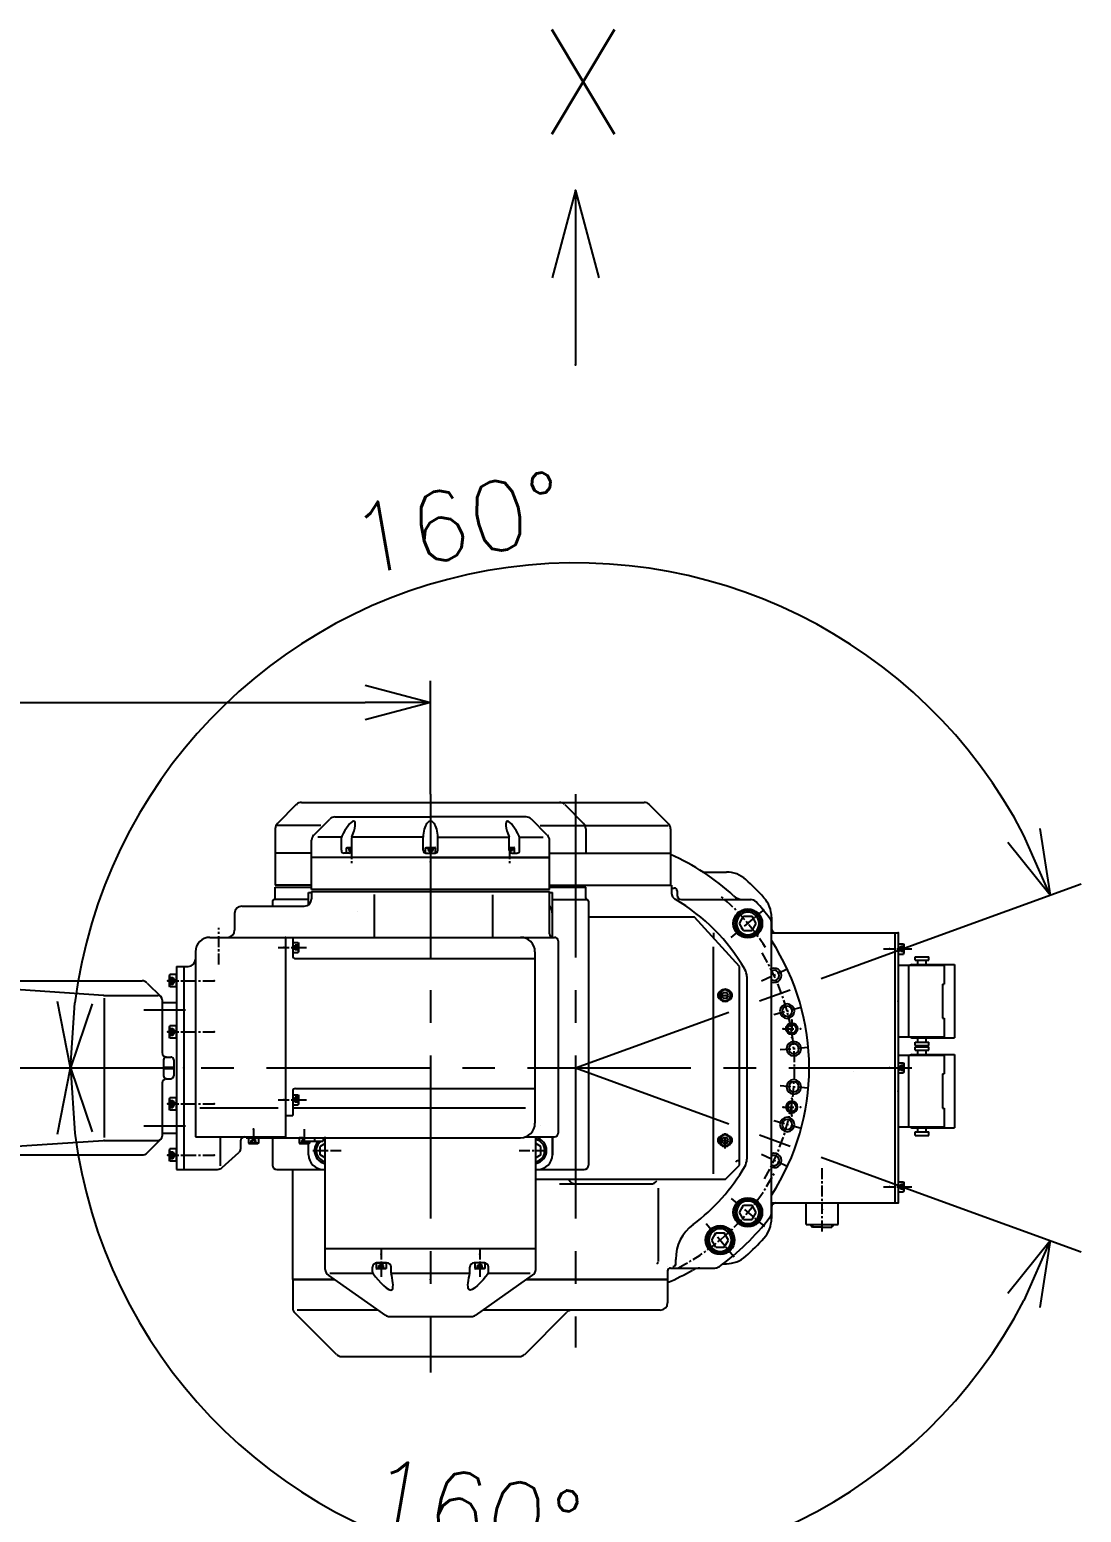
# Model space of a CAD drawing. Header units: millimetres. Extents: x -251 to 242, y -192 to 121.
# Drawn here: x -118.8 to -70.5, y 52.9 to 121.1 of the extents above; entities that cross this region are included whole.
import ezdxf

# ---------------------------------------------------------------- set-up
doc = ezdxf.new("R2010")
doc.units = ezdxf.units.MM
doc.linetypes.add('CENTER', pattern=[12, 7.5, -1.5, 1.5, -1.5])
doc.linetypes.add('DASHED', pattern=[4.5, 3, -1.5])
doc.styles.get("Standard").update_dxf_attribs({"font": 'txt', "bigfont": 'EXTFONT'})
doc.dimstyles.new('ISO-25', dxfattribs={"dimtxt": 2.5, "dimasz": 2.5, "dimexe": 1.25, "dimexo": 0.625, "dimtad": 1, "dimtxsty": 'Standard', "dimcen": 2.5, "dimadec": 0, "dimazin": 0, "dimtfac": 1, "dimtmove": 0, "dimatfit": 3, "dimfxl": 1, "dimarcsym": 0})

# ---------------------------------------------------------------- blocks, each defined once
blk = doc.blocks.new('DTL0003')
at = {"color": 0, "linetype": 'Continuous'}
for q in [(-4, 1.072), (-8, 0), (-4, -1.072)]:
    blk.add_line((0, 0), q, dxfattribs=at)
at = {"color": 0}
for p in [(-8, 0), (0, 0)]:
    blk.add_point(p, dxfattribs=at)
blk = doc.blocks.new('DTL0014')
at = {"color": 0, "linetype": 'Continuous'}
for p, q in [((-3.5, 3.7), (-3, 4)), ((-3.5, 0), (-3.5, 3.7)), ((-3.5, 3.7), (3.5, 3.7)), ((-3.5, 0), (3.5, 0)), ((-3, 4), (3, 4)), ((3.5, 3.7), (3, 4)), ((3.5, 0), (3.5, 3.7))]:
    blk.add_line(p, q, dxfattribs=at)
at = {"color": 0, "linetype": 'DASHED'}
for p, q in [((-1.7, 4), (-1.7, 1.8)), ((-1.7, 1.8), (1.7, 1.8)), ((-1.7, 1.8), (0, 0.8)), ((-0.9, 4), (-0.9, 1.8)), ((1.7, 1.8), (0, 0.8)), ((0.9, 4), (0.9, 1.8)), ((1.7, 4), (1.7, 1.8))]:
    blk.add_line(p, q, dxfattribs=at)
at = {"color": 0}
for p in [(0, 0), (0, -6)]:
    blk.add_point(p, dxfattribs=at)
blk = doc.blocks.new('DTL0030')
at = {"color": 0, "linetype": 'Continuous'}
for p, q in [((-5, 0), (22, 0)), ((-5, 0), (-5, -0.8)), ((-5, -0.8), (33.9, -0.8)), ((31.5, -0.8), (31.5, -4.5)), ((34, -0.8), (31.5, -0.8)), ((38.5, -4.5), (31.5, -4.5)), ((31.5, -4.5), (32, -4.8)), ((38, -4.8), (32, -4.8)), ((38.5, -4.5), (38, -4.8)), ((38.5, -3), (38.5, -4.5))]:
    blk.add_line(p, q, dxfattribs=at)
at = {"color": 0, "linetype": 'CENTER'}
for p, q in [((0, 5.2), (0, -6.8)), ((35, 5.2), (35, -6.8))]:
    blk.add_line(p, q, dxfattribs=at)
at = {"color": 0, "linetype": 'DASHED'}
for p, q in [((33.3, -2.6), (34.4, -2)), ((33.3, -4.8), (33.3, -2.6)), ((34.4, -2.6), (33.3, -2.6)), ((34.1, -4.8), (34.1, -2.6)), ((35.9, -4.8), (35.9, -3)), ((36.7, -4.8), (36.7, -3))]:
    blk.add_line(p, q, dxfattribs=at)
at = {"color": 0}
blk.add_point((0, 0), dxfattribs=at)
at = {"color": 0, "rotation": -179.9999908930276}
blk.add_blockref('DTL0014', (0, -0.8), dxfattribs=at)
blk = doc.blocks.new('DTL0031')
at = {"color": 0, "linetype": 'Continuous'}
for p, q in [((-82, 0), (82, 0)), ((-82, 0), (-82, -22)), ((82, 0), (82, -22)), ((0, -22), (-82, -22)), ((-82, -22), (82, -22)), ((0, -22), (82, -22))]:
    blk.add_line(p, q, dxfattribs=at)
at = {"color": 0}
for p in [(0, 0), (0, -22)]:
    blk.add_point(p, dxfattribs=at)
blk = doc.blocks.new('DTL0033')
at = {"color": 0, "linetype": 'Continuous'}
for p, q in [((-4.3, 4.7), (-3.7, 5)), ((-4.3, 0), (-4.3, 4.7)), ((-4.3, 4.7), (4.2, 4.7)), ((-4.3, 0), (4.2, 0)), ((-3.7, 5), (3.7, 5)), ((4.2, 4.7), (3.7, 5)), ((4.2, 0), (4.2, 4.7))]:
    blk.add_line(p, q, dxfattribs=at)
at = {"color": 0, "linetype": 'DASHED'}
for p, q in [((-2.3, 5), (-2.3, 2.5)), ((-2.3, 2.5), (2.3, 2.5)), ((-2.3, 2.5), (0, 1.2)), ((-1.2, 5), (-1.2, 2.5)), ((2.3, 2.5), (0, 1.2)), ((1.2, 5), (1.2, 2.5)), ((2.3, 5), (2.3, 2.5))]:
    blk.add_line(p, q, dxfattribs=at)
at = {"color": 0, "linetype": 'CENTER'}
blk.add_line((0, 6), (0, -26), dxfattribs=at)
at = {"color": 0}
for p in [(0, 6), (0, 0), (0, -26)]:
    blk.add_point(p, dxfattribs=at)
blk = doc.blocks.new('DTL0032')
at = {"color": 0, "linetype": 'Continuous'}
for p, q in [((-5, 70), (-5, -70)), ((-5, 70), (0, 70)), ((0, 70), (0, -70)), ((-5, -70), (0, -70))]:
    blk.add_line(p, q, dxfattribs=at)
at = {"color": 0}
blk.add_point((0, 0), dxfattribs=at)
at = {"color": 0, "rotation": 90.00000000000001}
for p in [(-5, 60.1), (-5, 24.9), (-5, -24.9), (-5, -60.1)]:
    blk.add_blockref('DTL0033', p, dxfattribs=at)
blk = doc.blocks.new('DTL0035')
at = {"color": 0, "linetype": 'Continuous'}
for p, q in [((0, 0), (162, 0)), ((0, 0), (0, -138.2)), ((5, 0), (5, -12.7)), ((172, -10), (172, -128.2)), ((7, -14.7), (172, -14.7)), ((5, -106.2), (5, -122.8)), ((7, -104.2), (172, -104.2)), ((5, -117.5), (165.5, -117.5)), ((0, -122.8), (5, -122.8)), ((0, -138.2), (162, -138.2))]:
    blk.add_line(p, q, dxfattribs=at)
at = {"color": 0, "linetype": 'CENTER'}
for p, q in [((-5, -7), (15, -7)), ((-5, -112), (15, -112))]:
    blk.add_line(p, q, dxfattribs=at)
at = {"color": 0, "linetype": 'Continuous'}
for centre, radius, start, end in [((162, -10), 10, 0, 90), ((7, -12.7), 2, 180, 270), ((7, -106.2), 2, 90, 180), ((162, -128.2), 10, 270, 360)]:
    blk.add_arc(centre, radius, start, end, dxfattribs=at)
at = {"color": 0}
for p in [(0, 0), (5, -7), (5, -112), (0, -138.2)]:
    blk.add_point(p, dxfattribs=at)
at = {"color": 0, "rotation": -89.9999908930261}
for p in [(5, -7), (5, -112)]:
    blk.add_blockref('DTL0014', p, dxfattribs=at)
blk = doc.blocks.new('DTL0034')
at = {"color": 0, "linetype": 'Continuous'}
for p, q in [((-82, 121.5), (82, 121.5)), ((-82, 121.5), (-82, 116.5)), ((-38.7, 90), (-38.7, 119.6)), ((42.7, 119.3), (42.7, 90)), ((82, 92.5), (82, 121.5)), ((-135, 106.5), (-135, 95)), ((-130, 111.5), (-87, 111.5)), ((-152, 90), (-97, 90)), ((-100, 90), (-100, -47.5)), ((42.7, 90), (84.5, 90)), ((84.5, 90), (85.5, 90)), ((88, 87.5), (88, -45)), ((-162, 80), (-162, -47.5)), ((-170, 70), (-167, 70)), ((-170, 70), (-170, -70)), ((-159, -27.5), (-105, -27.5)), ((76, -40), (76, -40)), ((-162, -47.5), (-100, -47.5)), ((-145, -47.5), (-145, -67.6)), ((-131, -50.5), (-131, -56.1)), ((-87.6, -49.5), (-87.6, -50.5)), ((-87.6, -50.5), (-74, -50.5)), ((-80, -49.5), (-80, -50.5)), ((-74, -49.5), (-74, -50.5)), ((65.7, -47.5), (85.5, -47.5)), ((-143.6, -68.7), (-132, -58.3)), ((-170, -70), (-146.9, -70))]:
    blk.add_line(p, q, dxfattribs=at)
at = {"color": 0, "linetype": 'CENTER'}
blk.add_line((-146, 71.3), (-146, 96.5), dxfattribs=at)
at = {"color": 0, "linetype": 'Continuous'}
for centre, radius, start, end in [((-87, 116.5), 5, 270, 360), ((-130, 106.5), 5, 90, 180), ((-140, 95), 5, 270, 360), ((84.5, 92.5), 2.5, 180, 270), ((-152, 80), 10, 90, 180), ((85.5, 87.5), 2.5, 0, 90), ((-167, 75), 5, 270, 360), ((-128, -50.5), 3, 90, 180), ((-89.6, -49.5), 2, 0, 39.1649), ((-78, -49.5), 2, 140.4112, 180), ((-72, -49.5), 2, 140.1246, 180), ((85.5, -45), 2.5, 270, 360), ((-134, -56.1), 3, 311.9872, 360), ((-146.9, -65), 5, 270, 311.9872)]:
    blk.add_arc(centre, radius, start, end, dxfattribs=at)
at = {"color": 0}
blk.add_blockref('DTL0035', (-100, 90), dxfattribs=at)
blk = doc.blocks.new('DTL0029')
at = {"color": 0, "linetype": 'Continuous'}
for p, q in [((-107, 117), (-107, 124.5)), ((-107, 124.5), (-82, 124.5)), ((82, 124.5), (107, 124.5)), ((107, 117), (107, 124.5)), ((-109, 115), (-109, 111.5)), ((-108, 116), (-108, 116)), ((-84, 116), (-108, 116)), ((-84, 121), (-82, 121)), ((-84, 112.5), (-84, 121)), ((82, 121), (84, 121)), ((84, 90.1), (84, 121)), ((84, 116), (108, 116)), ((108, 116), (108, 116)), ((109, 115), (109, -67)), ((-50.2, 108), (-50.2, 108)), ((-109, -48.3), (-109, -67)), ((-84, -60), (-84, -50.5)), ((-72.5, -131.5), (-72.5, -47.5)), ((72.5, -131.5), (72.5, -47.5)), ((84, -47.5), (84, -60)), ((84, -60), (84, -47.5)), ((-72.5, -52.1), (-76, -54.1)), ((-76, -59.9), (-76, -54.1)), ((-72.5, -61.9), (-76, -59.9)), ((76, -54.1), (72.5, -52.1)), ((76, -59.9), (72.5, -61.9)), ((76, -59.9), (76, -54.1)), ((-106, -70), (-72.5, -70)), ((-104, -70), (-74, -70)), ((-74, -70), (-72.5, -70)), ((72.5, -70), (74, -70)), ((72.5, -70), (106, -70)), ((-72.5, -124.5), (72.5, -124.5)), ((-72.5, -138.9), (-72.5, -131.5)), ((72.5, -138.9), (72.5, -131.5)), ((-30.9, -170.6), (-70.4, -143)), ((-69.3, -141.5), (-39.9, -141.5)), ((-40, -140.5), (-40, -137.5)), ((-37, -134.5), (-30.1, -134.5)), ((-27.1, -141.2), (-27.1, -137.5)), ((-27.1, -141.5), (27.1, -141.5)), ((27.1, -141.2), (27.1, -137.5)), ((37, -134.5), (30.1, -134.5)), ((30.9, -170.6), (70.4, -143)), ((39.9, -141.5), (68.7, -141.5)), ((40, -140.5), (40, -137.5)), ((-28.1, -171.5), (28.1, -171.5))]:
    blk.add_line(p, q, dxfattribs=at)
at = {"color": 0, "linetype": 'CENTER'}
for p, q in [((-81, -57), (-61, -57)), ((61, -57), (81, -57)), ((-34, -124.5), (-34, -144.5)), ((34, -124.5), (34, -144.5))]:
    blk.add_line(p, q, dxfattribs=at)
at = {"color": 0, "linetype": 'Continuous'}
for centre, radius, start, end in [((-108, 115), 1, 90, 180), ((-108, 117), 1, 270, 360), ((108, 117), 1, 180, 270), ((108, 115), 1, 0, 90), ((74, 106), 10, 0, 34.3534), ((-71, -57), 9, 134.0109, 260.4059), ((-71, -57), 7.79, 124.0203, 258.8946), ((71, -57), 9, 279.5941, 440.4059), ((71, -57), 7.79, 281.1054, 438.8946), ((85.5, -45), 2.5, 270, 360), ((-74, -60), 10, 180, 270), ((74, -60), 10, 270, 360), ((74, -60), 10, 270, 360), ((-106, -67), 3, 180, 270), ((106, -67), 3, 270, 360), ((-67.5, -138.9), 5, 180, 235), ((-37, -137.5), 3, 90, 180), ((-37, -140.5), 3, 180, 218.5868), ((-30.1, -137.5), 3, 0, 90), ((-24.1, -141.2), 3, 180, 192.7677), ((30.1, -137.5), 3, 90, 180), ((24.1, -141.2), 3, 347.2322, 360), ((37, -137.5), 3, 0, 90), ((37, -140.5), 3, 321.4132, 360), ((67.5, -138.9), 5, 305, 360), ((-28.1, -166.5), 5, 235, 270), ((28.1, -166.5), 5, 270, 305)]:
    blk.add_arc(centre, radius, start, end, dxfattribs=at)
for points, knots in [([(-39.4, -142.3), (-35.9, -146.7), (-23.5, -160.4), (-26.2, -145.4), (-27.1, -141.8)], [0, 0, 0, 0, 16.617049, 27.611771, 27.611771, 27.611771, 27.611771]), ([(39.4, -142.3), (35.9, -146.7), (23.5, -160.4), (26.2, -145.4), (27.1, -141.8)], [0, 0, 0, 0, 16.617049, 27.611768, 27.611768, 27.611768, 27.611768])]:
    blk.add_open_spline(points, degree=3, knots=knots, dxfattribs=at)
at = {"color": 0}
blk.add_point((0, 0), dxfattribs=at)
for name, p, rotation in [('DTL0031', (0, 123), -180), ('DTL0014', (-34, -134.5), -179.999990893026), ('DTL0014', (34, -134.5), -179.999990893026)]:
    blk.add_blockref(name, p, dxfattribs=dict(at, rotation=rotation))
for name, p in [('DTL0034', (0, 0)), ('DTL0032', (-170, 0)), ('DTL0030', (-122, -47.5))]:
    blk.add_blockref(name, p, dxfattribs=at)
blk = doc.blocks.new('DTL0036')
at = {"color": 0, "linetype": 'Continuous'}
for p, q in [((-5.8, 0), (-2.9, 5)), ((-2.9, 5), (2.9, 5)), ((5.8, 0), (2.9, 5)), ((-2.9, -5), (-5.8, 0)), ((-2.9, -5), (2.9, -5)), ((2.9, -5), (5.8, 0))]:
    blk.add_line(p, q, dxfattribs=at)
for radius in [9, 7.79]:
    blk.add_arc((0, 0), radius, 0, 359.9997, dxfattribs=at)
at = {"color": 0}
blk.add_point((0, 0), dxfattribs=at)
blk = doc.blocks.new('DTL0037')
at = {"color": 0, "linetype": 'CENTER'}
blk.add_line((-160.4, 14), (-140.5, 12.3), dxfattribs=at)
at = {"color": 0, "linetype": 'Continuous'}
for radius in [5, 3.5]:
    blk.add_circle((-150.4, 13.2), radius, dxfattribs=at)
at = {"color": 0}
blk.add_point((0, 0), dxfattribs=at)
blk = doc.blocks.new('DTL0038')
at = {"color": 0, "linetype": 'CENTER'}
for p, q in [((-6, 0), (6, 0)), ((0, 6), (0, -6))]:
    blk.add_line(p, q, dxfattribs=at)
at = {"color": 0, "linetype": 'Continuous'}
for radius in [4, 3]:
    blk.add_circle((0, 0), radius, dxfattribs=at)
at = {"color": 0}
for p in [(-6, 0), (0, 6), (0, 0), (6, 0), (0, -6)]:
    blk.add_point(p, dxfattribs=at)
blk = doc.blocks.new('DTL0040')
at = {"color": 0, "linetype": 'Continuous'}
for p, q in [((24.7, 0), (-24.7, 0)), ((-24.7, 0), (-24.7, -31.8)), ((24.7, 0), (24.7, -31.8)), ((-24.7, -8.2), (-25.3, -9.4)), ((-25.3, -9.4), (-25.3, -38.8)), ((24.7, -7.1), (-24.7, -7.1)), ((25.3, -9.4), (24.7, -8.2)), ((25.3, -9.4), (25.3, -38.8)), ((-30.6, -11.8), (-30.6, -21.2)), ((-30.6, -11.8), (-28.2, -11.8)), ((-28.2, -11.8), (-28.2, -21.2)), ((-28.2, -13.5), (-25.3, -13.5)), ((-28.2, -19.4), (-25.3, -19.4)), ((25.3, -13.5), (28.2, -13.5)), ((25.3, -19.4), (28.2, -19.4)), ((28.2, -11.8), (28.2, -21.2)), ((28.2, -11.8), (30.6, -11.8)), ((30.6, -11.8), (30.6, -21.2)), ((-30.6, -21.2), (-28.2, -21.2)), ((-11.8, -30.6), (-11.8, -31.8)), ((11.8, -30.6), (-11.8, -30.6)), ((11.8, -30.6), (11.8, -31.8)), ((28.2, -21.2), (30.6, -21.2)), ((-11.8, -31.8), (-25.3, -31.8)), ((25.3, -38.8), (-25.3, -38.8)), ((25.3, -31.8), (11.8, -31.8))]:
    blk.add_line(p, q, dxfattribs=at)
at = {"color": 0}
blk.add_point((0, 0), dxfattribs=at)
blk = doc.blocks.new('DTL0039')
at = {"color": 0, "linetype": 'Continuous'}
for p, q in [((0, 93), (2.3, 93)), ((0, 93), (0, -93)), ((2.3, 93), (2.3, -93)), ((0, -93), (2.3, -93))]:
    blk.add_line(p, q, dxfattribs=at)
at = {"color": 0, "linetype": 'CENTER'}
for p, q in [((-7.7, 82), (12.3, 82)), ((-7.7, 0), (12.3, 0)), ((-7.7, -82), (12.3, -82))]:
    blk.add_line(p, q, dxfattribs=at)
at = {"color": 0}
for p in [(2.3, 93), (-3.7, 82), (2.3, 82), (2.3, 46), (-3.7, 0), (0, 0), (2.3, 0), (2.3, -16), (-3.7, -82), (2.3, -82), (2.3, -93)]:
    blk.add_point(p, dxfattribs=at)
for name, p, rotation in [('DTL0014', (2.3, 82), -89.99999089302763), ('DTL0040', (2.3, 46), 90.00000000000006), ('DTL0040', (2.3, -16), 90.00000000000006), ('DTL0014', (2.3, 0), -89.99999089302763), ('DTL0014', (2.3, -82), -89.99999089302763)]:
    blk.add_blockref(name, p, dxfattribs=dict(at, rotation=rotation))
blk = doc.blocks.new('DTL0025')
at = {"color": 0, "linetype": 'Continuous'}
for p, q in [((-15, 11), (0, 11)), ((-15, 11), (-15, -11)), ((0, 11), (0, -11)), ((-15, -11), (0, -11))]:
    blk.add_line(p, q, dxfattribs=at)
at = {"color": 0, "linetype": 'CENTER'}
blk.add_line((-19.7, 0), (24.3, 0), dxfattribs=at)
at = {"color": 0}
for p in [(-15, 0), (0, 0)]:
    blk.add_point(p, dxfattribs=at)
blk = doc.blocks.new('DTL0041')
at = {"color": 0, "linetype": 'Continuous'}
for p, q in [((-66.1, 0), (-95, 0)), ((163.4, 0), (66.1, 0)), ((-95, 0), (-95, -19.3)), ((163.4, 0), (163.4, -16)), ((-94.8, -20), (-95, -20)), ((-64.9, -51.5), (-93.5, -22.9)), ((-36.1, -21), (-92, -21)), ((158.4, -21), (36.1, -21)), ((64.9, -51.5), (93.9, -22.5)), ((-61.3, -53), (61.3, -53))]:
    blk.add_line(p, q, dxfattribs=at)
for centre, start, end in [((-90, -19.3), 180, 225), ((158.4, -16), 270, 360), ((97.5, -26), 90, 135), ((-61.3, -48), 225, 270), ((61.3, -48), 270, 315)]:
    blk.add_arc(centre, 5, start, end, dxfattribs=at)
at = {"color": 0}
blk.add_point((0, 0), dxfattribs=at)
blk = doc.blocks.new('DTL0042')
at = {"color": 0, "linetype": 'Continuous'}
for p, q in [((-80.5, 15.5), (-69.5, 26.5)), ((-65.9, 28), (0, 28)), ((65.9, 28), (0, 28)), ((80.5, 15.5), (69.5, 26.5)), ((-82, 0), (-82, 11.9)), ((-61.4, 14), (-77.6, 14)), ((-61.4, 5), (-61.4, 13.6)), ((-5, 14), (-54.3, 14)), ((-54.3, 5), (-54.3, 13.6)), ((-5, 5), (-5, 14)), ((5, 5), (5, 14)), ((5, 14), (54.3, 14)), ((54.3, 5), (54.3, 13.6)), ((61.4, 14), (77.6, 14)), ((61.4, 5), (61.4, 13.6)), ((82, 0), (82, 11.9)), ((82, 0), (-82, 0)), ((-56.3, 3), (-59.4, 3)), ((-57.9, 6.7), (-57.4, 7)), ((-57.9, 3), (-57.9, 6.7)), ((-57.9, 6.7), (-54.3, 6.7)), ((-57.4, 7), (-54.3, 7)), ((-3, 3), (3, 3)), ((54.3, 7), (57.4, 7)), ((54.3, 6.7), (57.9, 6.7)), ((56.3, 3), (59.4, 3)), ((57.9, 6.7), (57.4, 7)), ((57.9, 3), (57.9, 6.7))]:
    blk.add_line(p, q, dxfattribs=at)
at = {"color": 0, "linetype": 'DASHED'}
for p, q in [((-56.2, 7), (-56.2, 4.8)), ((-56.2, 4.8), (-54.3, 4.8)), ((-56.2, 4.8), (-54.7, 3.9)), ((-55.3, 7), (-55.3, 4.8)), ((54.3, 4.8), (56.2, 4.8)), ((56.2, 4.8), (54.7, 3.9)), ((55.3, 7), (55.3, 4.8)), ((56.2, 7), (56.2, 4.8))]:
    blk.add_line(p, q, dxfattribs=at)
at = {"color": 0, "linetype": 'CENTER'}
for p, q in [((-54.4, 6.5), (-54.4, -3.9)), ((54.4, 6.5), (54.4, -3.9))]:
    blk.add_line(p, q, dxfattribs=at)
at = {"color": 0, "linetype": 'Continuous'}
for centre, radius, start, end in [((-65.9, 23), 5, 90, 135), ((65.9, 23), 5, 45, 90), ((-77, 11.9), 5, 135, 180), ((-59.4, 13.6), 2, 155.4654, 180), ((-52.3, 13.6), 2, 156.5514, 180), ((52.3, 13.6), 2, 0, 23.4486), ((59.4, 13.6), 2, 0, 24.5346), ((77, 11.9), 5, 0, 45), ((-59.4, 5), 2, 180, 270), ((-56.3, 5), 2, 270, 360), ((-3, 5), 2, 180, 270), ((3, 5), 2, 270, 360), ((56.3, 5), 2, 180, 270), ((59.4, 5), 2, 270, 360)]:
    blk.add_arc(centre, radius, start, end, dxfattribs=at)
for centre, major_axis, ratio, start_param, end_param in [((-57.9, 14), (5.3, 10.9), 0.264285, 4.874329, 7.945291), ((0, 14), (0, 11), 0.454545, 4.712389, 7.853982), ((57.9, 14), (-5.3, 10.9), 0.264285, 4.62108, 7.692042)]:
    blk.add_ellipse(centre, major_axis=major_axis, ratio=ratio, start_param=start_param, end_param=end_param, dxfattribs=at)
at = {"color": 0, "rotation": 9.106973908e-06}
blk.add_blockref('DTL0014', (0, 3), dxfattribs=at)
blk = doc.blocks.new('DTL0043')
at = {"color": 0, "linetype": 'Continuous'}
for p, q in [((-2.3, 0), (-1.2, 2)), ((-1.2, 2), (1.2, 2)), ((2.3, 0), (1.2, 2)), ((-1.2, -2), (-2.3, 0)), ((-1.2, -2), (1.2, -2)), ((1.2, -2), (2.3, 0))]:
    blk.add_line(p, q, dxfattribs=at)
for radius in [4.25, 3.73]:
    blk.add_arc((0, 0), radius, 0, 359.9997, dxfattribs=at)
at = {"color": 0}
blk.add_point((0, 0), dxfattribs=at)
blk = doc.blocks.new('DTL0027')
at = {"color": 0, "linetype": 'Continuous'}
for p, q in [((-8.3, 0), (-6.7, 1.7)), ((-6.7, 0), (-6.7, 1.7)), ((0, 1.7), (-6.7, 1.7)), ((0, 1.7), (6.7, 1.7)), ((8.3, 0), (6.7, 1.7)), ((6.7, 0), (6.7, 1.7))]:
    blk.add_line(p, q, dxfattribs=at)
at = {"color": 0}
for p in [(0, 0), (0, -10.3)]:
    blk.add_point(p, dxfattribs=at)
blk = doc.blocks.new('DTL0078')
at = {"color": 0, "linetype": 'Continuous'}
for p, q in [((-92.5, 33.5), (-105.5, 20.5)), ((-88.9, 35), (147.3, 35)), ((92.5, 33.5), (105.5, 20.5)), ((150.8, 33.5), (163.9, 20.5)), ((-107, 16.9), (-107, -22)), ((-75.5, 19), (-106.6, 19)), ((75.5, 19), (163.9, 19)), ((107, 16.9), (107, 0)), ((165.4, 16.9), (165.4, -22)), ((-82, 0), (-107, 0)), ((82, 0), (165.4, 0)), ((-82, -22), (-107, -22)), ((82, -22), (165.4, -22))]:
    blk.add_line(p, q, dxfattribs=at)
for centre, radius, start, end in [((-88.9, 30), 5, 90, 135), ((-91.5, 33.1), 1, 135, 180), ((88.9, 30), 5, 45, 90), ((147.3, 30), 5, 45, 90), ((-102, 16.9), 5, 135, 180), ((102, 16.9), 5, 0, 45), ((160.4, 16.9), 5, 0, 45)]:
    blk.add_arc(centre, radius, start, end, dxfattribs=at)
at = {"color": 0}
blk.add_point((0, 0), dxfattribs=at)
blk = doc.blocks.new('DTL0028')
at = {"color": 0, "linetype": 'Continuous'}
for p, q in [((87.7, 135), (103.9, 135)), ((-17.7, 126), (66.2, 126)), ((66.2, 126), (66.2, 120.5)), ((66.2, 124), (68, 124)), ((70, 122), (70, 119)), ((73, 116), (120.7, 116)), ((82, 104), (9, 104)), ((113, 70), (82, 104)), ((135, 103.9), (135, 96)), ((95, 93.1), (95, 89.7)), ((135, -100), (135, 100)), ((135, 93), (220, 93)), ((220, 93), (220, -93)), ((95.1, -73), (95.1, 83.4)), ((113, -67), (113, 70)), ((118, 62.9), (118, -62.9)), ((191.6, -2.5), (191.6, -2.5)), ((-195, -146), (-195, -70)), ((103, -77), (113, -67)), ((103, -77), (-26.7, -77)), ((-11.2, -80), (51.9, -80)), ((56.9, -82.9), (56.9, -133.5)), ((135, -93), (220, -93)), ((135, -96), (135, -103.9)), ((69, -136), (69, -132)), ((63.4, -137), (63.4, -137)), ((63.4, -137), (63.4, -137)), ((63.4, -137), (63.4, -137)), ((63.4, -140), (63.4, -146)), ((65.4, -138), (96, -138)), ((101.7, -135), (103.9, -135)), ((-195, -146), (-166.1, -146)), ((-33.9, -146), (63.4, -146))]:
    blk.add_line(p, q, dxfattribs=at)
at = {"color": 0, "linetype": 'CENTER'}
for p, q in [((107.2, 90), (130.2, 109.3)), ((145.9, 68), (127.8, 59.6)), ((97.5, 50), (109, 50)), ((97.5, -50), (109, -50)), ((103, -55.5), (103, -44.5)), ((145.9, -68), (127.8, -59.6)), ((107.2, -90), (130.2, -109.3)), ((90, -107.2), (109.3, -130.2))]:
    blk.add_line(p, q, dxfattribs=at)
at = {"color": 0, "linetype": 'Continuous'}
for centre in [(118.7, 99.6), (118.7, -99.6), (99.6, -118.7)]:
    blk.add_circle(centre, 10, dxfattribs=at)
for centre, radius, start, end in [((0, 0), 161, 47.46, 65.9944), ((103.9, 115), 20, 47.8966, 90), ((68, 122), 2, 0, 90), ((0, 0), 175, 42.1034, 47.8966), ((71.2, 120.5), 5, 180, 239.423), ((0, 0), 135, 30.2313, 59.423), ((73, 119), 3, 180, 270), ((115.6, 126), 10, 227.4631, 270), ((120.7, 111), 5, 42.5964, 90), ((0, 0), 169, 37.5631, 42.5964), ((115, 103.9), 20, 0, 42.1034), ((130, 100), 5, 0, 37.5631), ((138, 96), 3, 180, 270), ((0, 0), 161, 326.983, 393.017), ((108, 62.9), 10, 0, 30.2313), ((136.9, 63.8), 5, 248.2549, 471.7451), ((136.9, 63.8), 3.5, 238.0449, 481.9551), ((101, 50), 3, 114.322, 243.8813), ((105, 50), 3, 293.9064, 424.2051), ((101, -50), 3, 115.8547, 243.6425), ((105, -50), 3, 295.9782, 424.2398), ((136.9, -63.8), 5, 248.2542, 471.7458), ((136.9, -63.8), 3.5, 238.0438, 481.9562), ((0, 0), 135, 306.8699, 329.7687), ((112, -66), 2, 90, 149.4898), ((108, -62.9), 10, 329.7687, 360), ((0, -75), 5, 203.5777, 270), ((51.9, -75), 5, 270, 323.7545), ((130, -100), 5, 322.4369, 360), ((130, -100), 5, 322.4369, 360), ((138, -96), 3, 90, 180), ((99, -132), 30, 126.8699, 180), ((0, 0), 169, 305.8086, 322.4369), ((115, -103.9), 20, 317.8966, 360), ((0, 0), 175, 312.1034, 317.8966), ((103.9, -115), 20, 270, 312.1034), ((55.9, -134), 1, 270, 360), ((65.4, -140), 2, 90, 180), ((0, 0), 161, 293.2029, 300.0605), ((67, -135), 2, 270, 360), ((85.7, -148), 10, 90, 120.0605), ((96, -133), 5, 270, 305.8086)]:
    blk.add_arc(centre, radius, start, end, dxfattribs=at)
at = {"color": 0, "linetype": 'CENTER'}
for radius, start, end in [(155, 32.3402, 49.849), (151, 329.6137, 391.6517), (155, 297.087, 331.9944)]:
    blk.add_arc((0, 0), radius, start, end, dxfattribs=at)
at = {"color": 0}
for p in [(-100, 0), (-100, 0), (0, 0), (-100, -146)]:
    blk.add_point(p, dxfattribs=at)
for name, p in [('DTL0078', (-100, 148)), ('DTL0042', (-100, 145)), ('DTL0029', (-100, 0)), ('DTL0036', (118.7, 99.6)), ('DTL0039', (220, 0)), ('DTL0043', (103, 50)), ('DTL0038', (149, 27)), ('DTL0043', (103, -50)), ('DTL0036', (118.7, -99.6)), ('DTL0036', (99.6, -118.7)), ('DTL0041', (-100, -146))]:
    blk.add_blockref(name, p, dxfattribs=at)
at = {"color": 0, "yscale": -1}
for rotation in [-169.9999997168944, -180, 169.9999997168944, 159.9999993406069]:
    blk.add_blockref('DTL0037', (0, 0), dxfattribs=dict(at, rotation=rotation))
blk.add_blockref('DTL0038', (149, -27), dxfattribs=at)
at = {"color": 0}
for name, p, rotation in [('DTL0025', (170, -93), 90.00000000000006), ('DTL0027', (170, -108), -180)]:
    blk.add_blockref(name, p, dxfattribs=dict(at, rotation=rotation))
blk = doc.blocks.new('DTL0069')
at = {"color": 0, "linetype": 'Continuous'}
for p, q in [((-42, 6), (-19.88, 6)), ((-22.53, 5), (-37.47, 6)), ((-19.53, 5.85), (-18.59, 4.91)), ((-22.5, 4.8), (-22.5, -4.8)), ((-22.47, 5), (-18.8, 5)), ((-18.5, 4.7), (-18.5, 1.05)), ((-18.5, 4.5), (-17.5, 4.5)), ((-17.5, 4.5), (-17.5, -4.5)), ((-18.4, 0.55), (-18.4, -0.55)), ((-18.37, 0.05), (-17.7, 0.05)), ((-18.2, 0.75), (-17.9, 0.75)), ((-17.7, 0.55), (-17.7, -0.55)), ((-18.4, -0.05), (-17.7, -0.05)), ((-18.2, -0.75), (-17.9, -0.75)), ((-18.5, -1.05), (-18.5, -4.7)), ((-37.47, -6), (-22.53, -5)), ((-22.5, -5), (-18.68, -5)), ((-19.53, -5.85), (-18.59, -4.91)), ((-18.5, -4.5), (-17.5, -4.5)), ((-37.5, -6), (-19.88, -6))]:
    blk.add_line(p, q, dxfattribs=at)
at = {"color": 0, "linetype": 'CENTER'}
for p, q in [((-19.76, 4), (-16.89, 4)), ((-19.76, -4), (-16.89, -4))]:
    blk.add_line(p, q, dxfattribs=at)
at = {"color": 0, "linetype": 'Continuous'}
for centre, radius, start, end in [((-19.88, 5.5), 0.5, 45, 90), ((-22.47, 6), 1, 266.1859, 270), ((-18.8, 4.7), 0.3, 0, 90), ((-18.2, 1.05), 0.3, 180, 270), ((-18.2, 0.55), 0.2, 90, 180), ((-17.9, 0.55), 0.2, 0, 90), ((-18.2, -1.05), 0.3, 90, 180), ((-18.2, -0.55), 0.2, 180, 270), ((-17.9, -0.55), 0.2, 270, 360), ((-22.47, -6), 1, 90, 93.8141), ((-18.8, -4.7), 0.3, 270, 360), ((-19.88, -5.5), 0.5, 270, 315)]:
    blk.add_arc(centre, radius, start, end, dxfattribs=at)
at = {"color": 0}
blk.add_point((0, 0), dxfattribs=at)
blk = doc.blocks.new('_Open30')
at = {"color": 0, "linetype": 'ByBlock', "lineweight": -2}
for p, q in [((-1, 0.267949), (0, 0)), ((0, 0), (-1, -0.267949)), ((0, 0), (-1, 0))]:
    blk.add_line(p, q, dxfattribs=at)
blk = doc.blocks.new('*D113')
at = {"color": 0, "lineweight": -2}
blk.add_line((-77.29, 67.393), (-70.457, 64.906), dxfattribs=at)
blk.add_arc((-93.695, 73.364), 23.206, 187.4123, 332.58769, dxfattribs=at)
at = {"layer": 'Defpoints', "color": 0}
for p in [(-148.68, 73.364), (-93.695, 73.364), (-77.29, 67.393), (-97.724, 50.511)]:
    blk.add_point(p, dxfattribs=at)
at = {"color": 0, "lineweight": -2, "xscale": 3, "yscale": 3, "zscale": 3}
for p, rotation in [((-116.9, 73.364), 93.70615224792446), ((-71.889, 65.427), 66.2938470926826)]:
    blk.add_blockref('_Open30', p, dxfattribs=dict(at, rotation=rotation))
at = {"color": 7, "insert": (-103.438, 52.331), "char_height": 3.2, "attachment_point": 7, "rotation": 350}
blk.add_mtext('\\W1;160°', dxfattribs=at)
blk = doc.blocks.new('*D114')
at = {"color": 0, "lineweight": -2}
blk.add_line((-77.29, 79.335), (-70.457, 81.822), dxfattribs=at)
blk.add_arc((-93.695, 73.364), 23.206, 27.41231, 172.58769, dxfattribs=at)
at = {"layer": 'Defpoints', "color": 0}
for p in [(-97.724, 96.217), (-77.29, 79.335), (-148.68, 73.364), (-93.695, 73.364)]:
    blk.add_point(p, dxfattribs=at)
at = {"color": 0, "lineweight": -2, "xscale": 3, "yscale": 3, "zscale": 3}
for p, rotation in [((-71.889, 81.301), 293.7061532270202), ((-116.9, 73.364), 266.2938474323728)]:
    blk.add_blockref('_Open30', p, dxfattribs=dict(at, rotation=rotation))
at = {"color": 7, "insert": (-103.716, 95.973), "char_height": 3.2, "attachment_point": 7, "rotation": 10}
blk.add_mtext('\\W1;160°', dxfattribs=at)
blk = doc.blocks.new('*D155')
at = {"color": 0, "lineweight": -2}
for p, q in [((-147.028, 79.797), (-147.028, 91.157)), ((-100.361, 85.94), (-100.361, 91.157)), ((-144.028, 90.157), (-103.361, 90.157))]:
    blk.add_line(p, q, dxfattribs=at)
at = {"layer": 'Defpoints', "color": 0}
for p in [(-100.361, 90.157), (-100.361, 85.94), (-147.028, 79.797)]:
    blk.add_point(p, dxfattribs=at)
at = {"color": 0, "lineweight": -2, "xscale": 3, "yscale": 3, "zscale": 3, "rotation": 180}
blk.add_blockref('_Open30', (-147.028, 90.157), dxfattribs=at)
at = {"color": 0, "lineweight": -2, "xscale": 3, "yscale": 3, "zscale": 3}
blk.add_blockref('_Open30', (-100.361, 90.157), dxfattribs=at)
at = {"color": 0, "insert": (-123.695, 92.591), "char_height": 3.2, "attachment_point": 5}
blk.add_mtext('700', dxfattribs=at)

msp = doc.modelspace()

# ---------------------------------------------------------------- linework, layer by layer
at = {"color": 7, "linetype": 'CENTER'}
for p, q in [((-100.361, 85.94), (-100.361, 59.362)), ((-93.695, 85.94), (-93.695, 60.506)), ((-93.695, 73.364), (-77.29, 79.335)), ((-93.695, 73.364), (-77.29, 79.335)), ((-155.899, 73.364), (-78.88, 73.364)), ((-93.695, 73.364), (-77.29, 67.393)), ((-93.695, 73.364), (-77.29, 67.393))]:
    msp.add_line(p, q, dxfattribs=at)

# ---------------------------------------------------------------- block references
at = {"color": 7, "xscale": 0.9999999850988391, "yscale": 0.9999999850988391, "rotation": 90.00000000000006}
msp.add_blockref('DTL0003', (-93.695, 113.682), dxfattribs=at)
at = {"color": 7}
for name, p, xscale, yscale in [('DTL0028', (-93.695, 73.364), 0.066666666666667, 0.066666666666667), ('DTL0069', (-100.361, 73.364), 0.666666666666667, 0.666666666666667)]:
    msp.add_blockref(name, p, dxfattribs=dict(at, xscale=xscale, yscale=yscale))

# ---------------------------------------------------------------- texts
at = {"color": 7, "insert": (-95.409, 116.282), "char_height": 4.8, "attachment_point": 7}
msp.add_mtext('{\\W1;X}', dxfattribs=at)

# ---------------------------------------------------------------- dimensions: what is measured, and where the dimension line sits
at = {"color": 7}
for base, p1, p2, override, picture, middle in [((-97.724, 96.217), (-77.29, 79.335), (-148.68, 73.364), {"dimtxt": 3.2, "dimasz": 3, "dimexe": 1.523997, "dimexo": 0, "dimgap": 0.8, "dimtad": 1, "dimtih": 0, "dimtoh": 0, "dimblk1": 'Open30', "dimblk2": 'Open30', "dimsah": 1, "dimse1": 0, "dimse2": 1, "dimaunit": 1, "dimadec": 0, "dimtmove": 0}, '*D114', (-97.724, 96.217)), ((-97.724, 50.511), (-148.68, 73.364), (-77.29, 67.393), {"dimtxt": 3.2, "dimasz": 3, "dimexe": 1.524, "dimexo": 0, "dimgap": 0.8, "dimtad": 1, "dimtih": 0, "dimtoh": 0, "dimblk1": 'Open30', "dimblk2": 'Open30', "dimsah": 1, "dimse1": 1, "dimse2": 0, "dimaunit": 1, "dimadec": 0, "dimtmove": 0}, '*D113', (-97.724, 50.511))]:
    dim = msp.add_angular_dim_3p(base=base, center=(-93.695, 73.364), p1=p1, p2=p2, text='160°', dimstyle='ISO-25', override=override, dxfattribs=at)
    dim.commit()
    dim.dimension.update_dxf_attribs({"geometry": picture, "text_midpoint": middle, "dimtype": 165})
dim = msp.add_linear_dim(base=(-100.361, 90.157), p1=(-147.028, 79.797), p2=(-100.361, 85.94), angle=180, text='700', dimstyle='ISO-25', override={"dimtxt": 3.2, "dimasz": 3, "dimexe": 1, "dimexo": 0, "dimgap": 0.8, "dimtad": 1, "dimtih": 0, "dimtoh": 0, "dimdec": 0, "dimblk1": 'Open30', "dimblk2": 'Open30', "dimsah": 1, "dimse1": 0, "dimse2": 0, "dimtmove": 0}, dxfattribs=at)
dim.commit()
dim.dimension.update_dxf_attribs({"geometry": '*D155', "text_midpoint": (-123.695, 90.157), "dimtype": 160})

doc.saveas('drawing.dxf')
